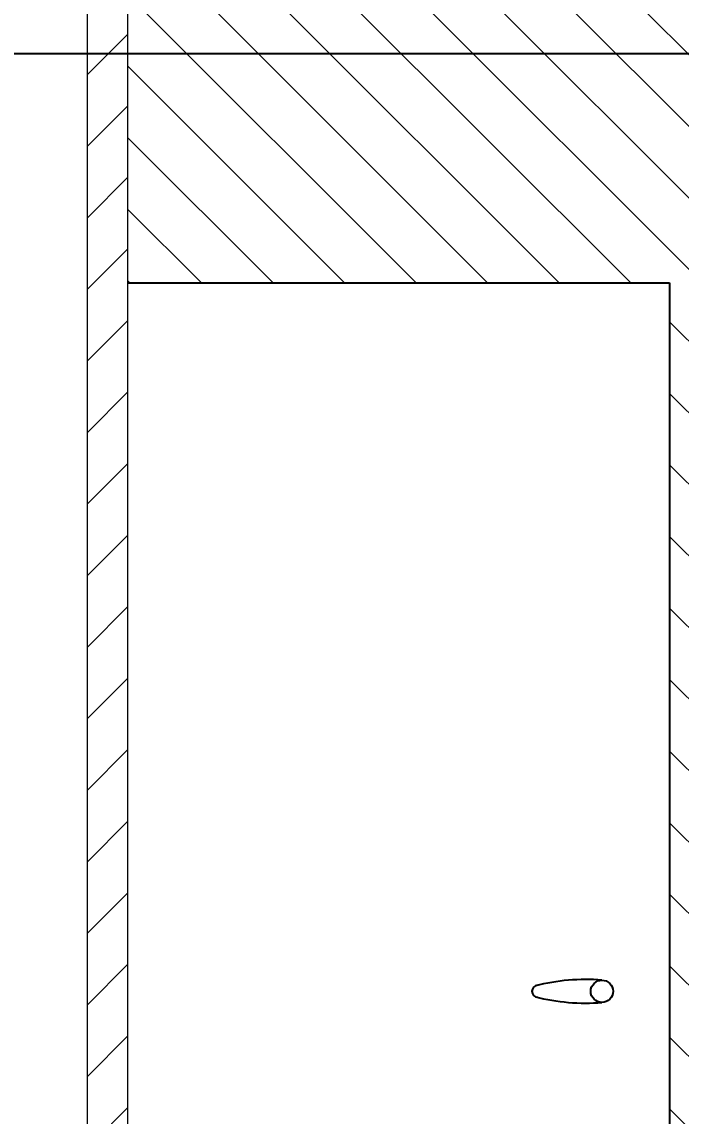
# Model space of a CAD drawing. Header units: millimetres. Extents: x -71403 to 149972, y -2963 to 10300.
# Drawn here: x 5197 to 6011, y 3540 to 4892 of the extents above; entities that cross this region are included whole.
import ezdxf

# ---------------------------------------------------------------- set-up
doc = ezdxf.new("R2010")
doc.units = ezdxf.units.MM
doc.header["$MEASUREMENT"] = 0
doc.linetypes.add('HIDDEN', pattern=[9.525, 6.35, -3.175])
doc.layers.get('0').update_dxf_attribs({"lineweight": 25})
for name, color, linetype, lineweight in [('D', 3, 'Continuous', 13), ('H', 2, 'HIDDEN', 15), ('S', 4, 'Continuous', 15)]:
    doc.layers.add(name, color=color, linetype=linetype, lineweight=lineweight)
doc.styles.add('STU25', font='isocp2.shx')
doc.dimstyles.new('STU25', dxfattribs={"dimscale": 40, "dimtxt": 2.5, "dimasz": 2, "dimexe": 0.6, "dimexo": 1, "dimgap": 1, "dimtad": 1, "dimdsep": 46, "dimtxsty": 'STU25', "dimcen": 2, "dimazin": 2, "dimtfac": 1, "dimtmove": 0, "dimatfit": 3, "dimfxl": 0, "dimtolj": 1, "dimtzin": 0, "dimarcsym": 0})

# ---------------------------------------------------------------- blocks, each defined once
blk = doc.blocks.new('*D4')
at = {"layer": 'D', "color": 0, "lineweight": -2}
for p, q in [((6087.6, 4852.6), (4875.2, 4852.6)), ((4899.2, 4772.6), (4899.2, 2862.6)), ((5287.6, 2782.6), (4875.2, 2782.6))]:
    blk.add_line(p, q, dxfattribs=at)
at = {"layer": 'D', "color": 0}
for points in [[(4885.8, 4772.6), (4912.5, 4772.6), (4899.2, 4852.6)], [(4885.8, 2862.6), (4912.5, 2862.6), (4899.2, 2782.6)]]:
    blk.add_solid(points, dxfattribs=at)
at = {"layer": 'Defpoints', "color": 0}
for p in [(6127.6, 4852.6), (4899.2, 2782.6), (5327.6, 2782.6)]:
    blk.add_point(p, dxfattribs=at)
at = {"layer": 'D', "color": 0, "insert": (4809.2, 3817.6), "char_height": 100, "attachment_point": 5, "rotation": 90, "style": 'STU25'}
blk.add_mtext('\\A1;2070', dxfattribs=at)

msp = doc.modelspace()

# ---------------------------------------------------------------- hatches: boundary and pattern name
at = {"layer": 'D'}
h = msp.add_hatch(dxfattribs=at)
h.set_pattern_fill('ANSI31', color=256, scale=500, angle=90, style=0)
h.paths.add_polyline_path([(5327.567, 6042.636), (8667.567, 6042.636), (8667.567, 4569.571), (7998.352, 4569.571), (7998.352, 2782.636), (7867.567, 2782.636), (7867.567, 2812.636), (7867.567, 3112.636), (7867.567, 4862.636), (6707.567, 4862.636), (6127.567, 4862.636), (6127.567, 2812.636), (6127.567, 2782.636), (5996.783, 2782.636), (5996.783, 4569.571), (5327.567, 4569.571)])
at = {"layer": 'H', "ltscale": 5}
h = msp.add_hatch(dxfattribs=at)
h.set_pattern_fill('ANSI31', color=256, scale=500, style=0)
h.set_pattern_definition([(45, (144144.46, 12525.45), (-44.194174, 44.194174), [])])
h.paths.add_polyline_path([(8667.567, 2782.636), (8667.567, 6042.636), (8717.567, 6042.636), (8717.567, 2732.636), (5277.567, 2732.636), (5277.567, 6042.636), (5327.567, 6042.636), (5327.567, 2782.636)])

# ---------------------------------------------------------------- linework, layer by layer
for p, q in [((5327.567, 4569.571), (5996.783, 4569.571)), ((5996.783, 4569.571), (5996.783, 2782.636))]:
    msp.add_line(p, q)
msp.add_circle((5913.16, 3694.469), 13.838)
for centre, radius, start, end in [((5893.53, 3456.586), 252.485, 85.540935, 104.343446), ((5834.143, 3694.469), 7.438, 92.871294, 267.128706), ((5893.53, 3932.352), 252.485, 255.656554, 274.459065)]:
    msp.add_arc(centre, radius, start, end)
at = {"layer": 'S'}
for p, q in [((5277.567, 2732.636), (5277.567, 6042.636)), ((5327.567, 2782.636), (5327.567, 6042.636))]:
    msp.add_line(p, q, dxfattribs=at)

# ---------------------------------------------------------------- dimensions: what is measured, and where the dimension line sits
at = {"layer": 'D'}
dim = msp.add_linear_dim(base=(4899.173, 2782.636), p1=(6127.567, 4852.636), p2=(5327.567, 2782.636), angle=90, dimstyle='STU25', dxfattribs=at)
dim.commit()
dim.dimension.update_dxf_attribs({"geometry": '*D4', "text_midpoint": (4809.163, 3817.636)})

doc.saveas('drawing.dxf')
